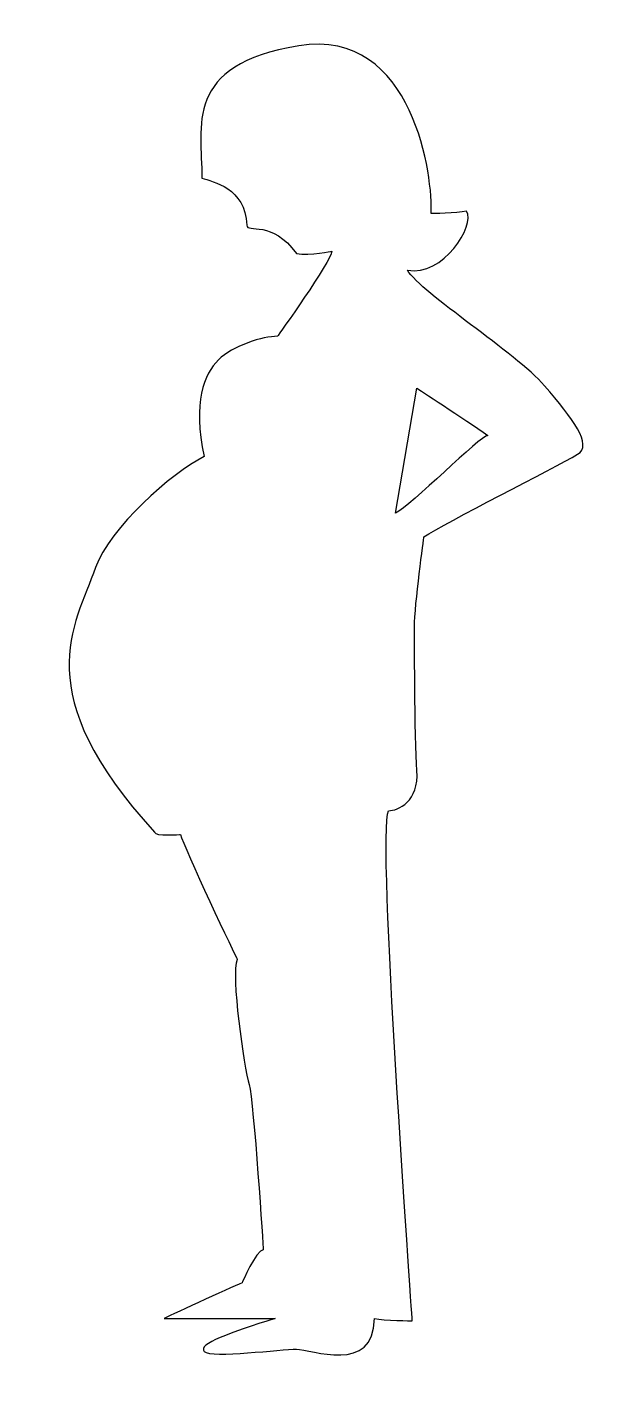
# Model space of a CAD drawing. Header units: centimetres. Extents: x -1.53 to 1.37, y -3.46 to 3.45.
import ezdxf

# ---------------------------------------------------------------- set-up
doc = ezdxf.new("R2010")
doc.units = ezdxf.units.CM
doc.header["$MEASUREMENT"] = 0
doc.layers.add('Camada 1', color=7, linetype='Continuous')

msp = doc.modelspace()

# ---------------------------------------------------------------- linework, layer by layer
at = {"layer": 'Camada 1'}
for points, knots in [([(-0.15182, 2.28543), (-0.27448, 2.45953), (-0.40444, 2.39055), (-0.40587, 2.43061), (-0.40587, 2.43061), (-0.41267, 2.62405), (-0.57954, 2.65318), (-0.63574, 2.67257), (-0.63574, 2.67257), (-0.63574, 2.93871), (-0.7325, 3.25325), (-0.13973, 3.35004), (-0.13973, 3.35004), (0.45304, 3.44683), (0.54983, 2.66048), (0.53771, 2.49112), (0.53771, 2.49112), (0.53771, 2.49112), (0.67077, 2.49112), (0.71916, 2.50324), (0.71916, 2.50324), (0.76755, 2.43066), (0.59819, 2.16449), (0.41671, 2.20079), (0.41671, 2.20079), (0.48929, 2.07982), (0.97318, 1.77738), (1.11836, 1.60802), (1.11836, 1.60802), (1.26354, 1.43866), (1.36675, 1.3046), (1.28772, 1.25718), (1.28772, 1.25718), (1.16675, 1.1846), (0.61028, 0.90637), (0.50138, 0.83377), (0.50138, 0.83377), (0.50138, 0.83377), (0.45299, 0.48296), (0.45299, 0.37406), (0.45299, 0.37406), (0.45299, 0.37406), (0.45299, -0.20662), (0.46511, -0.36386), (0.46511, -0.36386), (0.47723, -0.52113), (0.36833, -0.56952), (0.31993, -0.56952), (0.31993, -0.56952), (0.25945, -0.69049), (0.4409, -3.12209), (0.4409, -3.18257), (0.4409, -3.18257), (0.4409, -3.18257), (0.29575, -3.18257), (0.24736, -3.17048), (0.24736, -3.17048), (0.24736, -3.46083), (-0.07927, -3.32775), (-0.15187, -3.32775), (-0.15187, -3.32775), (-0.22447, -3.32775), (-0.58737, -3.37612), (-0.62365, -3.33984), (-0.62365, -3.33984), (-0.65993, -3.30356), (-0.49059, -3.24306), (-0.26072, -3.17048), (-0.26072, -3.17048), (-0.26072, -3.17048), (-0.73253, -3.17048), (-0.82931, -3.17048), (-0.82931, -3.17048), (-0.82931, -3.17048), (-0.49056, -3.01321), (-0.43008, -2.98903), (-0.43008, -2.98903), (-0.43008, -2.98903), (-0.3575, -2.81967), (-0.3212, -2.81967), (-0.3212, -2.81967), (-0.3212, -2.81967), (-0.36959, -2.05754), (-0.3938, -1.97284), (-0.3938, -1.97284), (-0.41801, -1.88814), (-0.49056, -1.40428), (-0.45428, -1.33168), (-0.45428, -1.33168), (-0.45428, -1.33168), (-0.73252, -0.75103), (-0.74461, -0.69054), (-0.74461, -0.69054), (-0.74461, -0.69054), (-0.8777, -0.70263), (-0.8777, -0.67845), (-0.8777, -0.67845), (-1.53093, 0.03532), (-1.28902, 0.37404), (-1.18015, 0.67645), (-1.18015, 0.67645), (-1.10638, 0.88134), (-0.79301, 1.16035), (-0.62365, 1.24504), (-0.62365, 1.24504), (-0.68413, 1.52328), (-0.62365, 1.66845), (-0.55107, 1.74103), (-0.55107, 1.74103), (-0.47849, 1.81361), (-0.3212, 1.862), (-0.24862, 1.862), (-0.24862, 1.862), (-0.24862, 1.862), (0.02962, 2.24911), (0.02962, 2.2975), (0.02962, 2.2975), (0.02966, 2.29755), (-0.07922, 2.27334), (-0.15182, 2.28543)], [0, 0, 0, 0, 0.0322581, 0.0322581, 0.0322581, 0.0322581, 0.0645161, 0.0645161, 0.0645161, 0.0645161, 0.0967742, 0.0967742, 0.0967742, 0.0967742, 0.1290323, 0.1290323, 0.1290323, 0.1290323, 0.1612903, 0.1612903, 0.1612903, 0.1612903, 0.1935484, 0.1935484, 0.1935484, 0.1935484, 0.2258065, 0.2258065, 0.2258065, 0.2258065, 0.2580645, 0.2580645, 0.2580645, 0.2580645, 0.2903226, 0.2903226, 0.2903226, 0.2903226, 0.3225806, 0.3225806, 0.3225806, 0.3225806, 0.3548387, 0.3548387, 0.3548387, 0.3548387, 0.3870968, 0.3870968, 0.3870968, 0.3870968, 0.4193548, 0.4193548, 0.4193548, 0.4193548, 0.4516129, 0.4516129, 0.4516129, 0.4516129, 0.483871, 0.483871, 0.483871, 0.483871, 0.516129, 0.516129, 0.516129, 0.516129, 0.5483871, 0.5483871, 0.5483871, 0.5483871, 0.5806452, 0.5806452, 0.5806452, 0.5806452, 0.6129032, 0.6129032, 0.6129032, 0.6129032, 0.6451613, 0.6451613, 0.6451613, 0.6451613, 0.6774194, 0.6774194, 0.6774194, 0.6774194, 0.7096774, 0.7096774, 0.7096774, 0.7096774, 0.7419355, 0.7419355, 0.7419355, 0.7419355, 0.7741935, 0.7741935, 0.7741935, 0.7741935, 0.8064516, 0.8064516, 0.8064516, 0.8064516, 0.8387097, 0.8387097, 0.8387097, 0.8387097, 0.8709677, 0.8709677, 0.8709677, 0.8709677, 0.9032258, 0.9032258, 0.9032258, 0.9032258, 0.9354839, 0.9354839, 0.9354839, 0.9354839, 1, 1, 1, 1]), ([(0.46519, 1.5959), (0.46519, 1.5959), (0.35631, 0.95474), (0.35631, 0.95474), (0.35631, 0.95474), (0.42889, 0.99104), (0.79184, 1.35397), (0.82812, 1.35397), (0.82812, 1.35397), (0.70713, 1.43861), (0.46519, 1.5959), (0.46519, 1.5959)], [0, 0, 0, 0, 0.25, 0.25, 0.25, 0.25, 0.5, 0.5, 0.5, 0.5, 1, 1, 1, 1])]:
    msp.add_open_spline(points, degree=3, knots=knots, dxfattribs=at)

doc.saveas('drawing.dxf')
